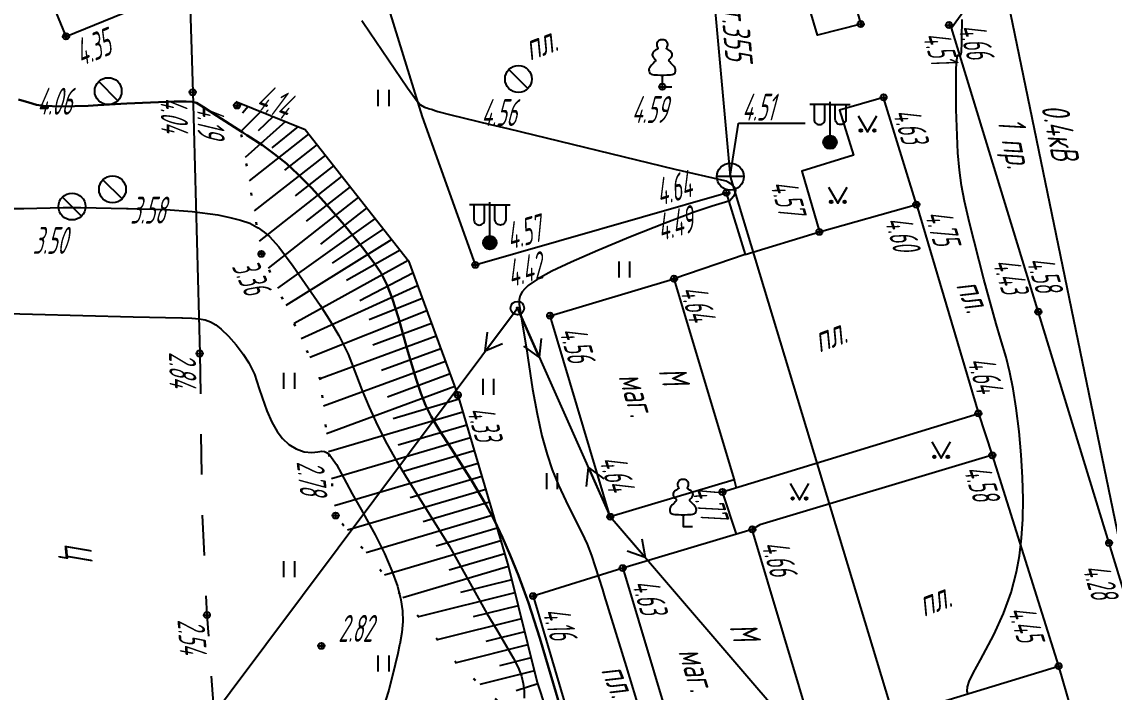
# Model space of a CAD drawing. Extents: x 1233805 to 1234355, y 654698 to 655114.
# Drawn here: x 1234013.79 to 1234054.18, y 654862.56 to 654887.47 of the extents above; entities that cross this region are included whole.
import ezdxf

# ---------------------------------------------------------------- set-up
doc = ezdxf.new("R2010")
doc.units = 0
doc.linetypes.add('ИИDash_15_15', pattern=[3, 1.5, -1.5])
doc.linetypes.add('ИИDot', pattern=[1, 0, -1])
for name, color, linetype, lineweight in [('ИИ_ВОДОПРОВОДЫ', 80, 'Continuous', 25), ('ИИ_ГОРИЗОНТАЛИ_ОСН', 32, 'Continuous', 25), ('ИИ_ГОРИЗОНТАЛИ_УТОЛЩ', 32, 'Continuous', 30), ('ИИ_ДОРОГИ_АД', 7, 'Continuous', 25), ('ИИ_ЛЭП_НН', 250, 'Continuous', 25), ('ИИ_ОГРАДЫ', 7, 'Continuous', 25), ('ИИ_ОТКОС', 7, 'Continuous', 25), ('ИИ_ОТМЕТКИ', 7, 'Continuous', 25), ('ИИ_СТРОЕНИЕ', 7, 'Continuous', 25), ('ИИ_ТРУБОПРОВОДЫ', 7, 'Continuous', 25), ('ИИ_УГОДЬЯ', 7, 'Continuous', 25)]:
    doc.layers.add(name, color=color, linetype=linetype, lineweight=lineweight)
doc.styles.add('VNIPISIMPLEXCUR', font='simplex.shx', dxfattribs={"width": 0.8, "oblique": 15})
doc.styles.add('ГОСТ 2.304 КУРСИВ', font='cs_gost2304.shx', dxfattribs={"oblique": 15})
doc.linetypes.add('ИИ054742_3', pattern='A,2,-0.5,[4,3dservice.shx,S=1,R=0,X=0,Y=0],-0.5,2', length=5)
doc.linetypes.add('ИИ251222', pattern='A,2,-2,3,-0.6,["В",VNIPISIMPLEXCUR,S=2,R=0,X=0,Y=-1],-2.8,3,-2,8,-2,8,-2,6', length=41.4)

# ---------------------------------------------------------------- blocks, each defined once
blk = doc.blocks.new('ИИ05401')
at = {"color": 0, "linetype": 'Continuous', "lineweight": 25}
for points in [[(-0.4, 1.2), (-0.4, 0)], [(0.4, 1.2), (0.4, 0)]]:
    blk.add_lwpolyline(points, dxfattribs=at)
blk = doc.blocks.new('ИИ053881')
at = {"color": 0, "linetype": 'Continuous', "lineweight": 25}
blk.add_lwpolyline([(0, 0.875), (0.129, 0.876), (0.342, 0.878), (0.479, 0.882), (0.614, 0.891), (0.726, 0.907), (0.816, 0.94), (0.906, 1), (0.956, 1.071), (0.983, 1.151), (0.991, 1.231), (0.986, 1.295), (0.963, 1.379), (0.932, 1.445), (0.884, 1.516), (0.798, 1.61), (0.719, 1.692), (0.646, 1.766), (0.575, 1.842), (0.536, 1.889), (0.511, 1.929), (0.501, 1.967), (0.504, 1.992), (0.518, 2.017), (0.545, 2.049), (0.608, 2.115), (0.679, 2.198), (0.732, 2.29), (0.745, 2.372), (0.736, 2.444), (0.709, 2.515), (0.672, 2.575), (0.633, 2.617), (0.596, 2.646), (0.548, 2.678), (0.495, 2.709), (0.408, 2.76), (0.363, 2.789), (0.336, 2.812), (0.324, 2.831), (0.321, 2.846), (0.325, 2.865), (0.335, 2.89), (0.353, 2.928), (0.372, 2.968), (0.4, 3.034), (0.413, 3.103), (0.412, 3.19), (0.398, 3.247), (0.363, 3.319), (0.32, 3.377), (0.284, 3.414), (0.246, 3.444), (0.181, 3.476), (0.125, 3.489), (0.07, 3.496), (0, 3.5), (-0.07, 3.496), (-0.125, 3.489), (-0.181, 3.476), (-0.246, 3.444), (-0.284, 3.414), (-0.32, 3.377), (-0.363, 3.319), (-0.398, 3.247), (-0.412, 3.19), (-0.413, 3.103), (-0.4, 3.034), (-0.372, 2.968), (-0.353, 2.928), (-0.335, 2.89), (-0.325, 2.865), (-0.321, 2.846), (-0.324, 2.831), (-0.336, 2.812), (-0.363, 2.789), (-0.408, 2.76), (-0.495, 2.709), (-0.548, 2.678), (-0.596, 2.646), (-0.633, 2.617), (-0.672, 2.575), (-0.709, 2.515), (-0.736, 2.444), (-0.745, 2.372), (-0.732, 2.29), (-0.679, 2.198), (-0.608, 2.115), (-0.545, 2.049), (-0.518, 2.017), (-0.504, 1.992), (-0.501, 1.967), (-0.511, 1.929), (-0.536, 1.889), (-0.575, 1.842), (-0.646, 1.766), (-0.719, 1.692), (-0.798, 1.61), (-0.884, 1.516), (-0.932, 1.445), (-0.963, 1.379), (-0.986, 1.295), (-0.991, 1.231), (-0.983, 1.151), (-0.956, 1.071), (-0.906, 1), (-0.816, 0.94), (-0.726, 0.907), (-0.614, 0.891), (-0.479, 0.882), (-0.342, 0.878), (-0.129, 0.876)], close=True, dxfattribs=at)
blk.add_lwpolyline([(0, 0.875), (0, 0), (0.7, 0)], dxfattribs=at)
blk = doc.blocks.new('ИИ05416')
at = {"linetype": 'Continuous', "lineweight": 25}
h = blk.add_hatch(color=0, dxfattribs=at)
edge = h.paths.add_edge_path()
edge.add_arc((-0.5, 0.1), 0.1, 0, 360)
h = blk.add_hatch(color=0, dxfattribs=at)
edge = h.paths.add_edge_path()
edge.add_arc((0.5, 0.1), 0.1, 0, 360)
at = {"color": 0, "linetype": 'Continuous', "lineweight": 25}
blk.add_lwpolyline([(-0.693, 1.2), (0, 0), (0.693, 1.2)], dxfattribs=at)
for centre in [(-0.5, 0.1), (0.5, 0.1)]:
    blk.add_circle(centre, 0.1, dxfattribs=at)
blk = doc.blocks.new('ИИ051171')
at = {"color": 0, "linetype": 'Continuous', "lineweight": 25, "flags": 128}
blk.add_lwpolyline([(0.707, -0.707), (-0.707, 0.707)], dxfattribs=at)
at = {"color": 0, "linetype": 'Continuous', "lineweight": 25}
blk.add_circle((0, 0), 1, dxfattribs=at)
at = {"color": 0, "linetype": 'Continuous', "style": 'VNIPISIMPLEXCUR', "oblique": 15, "width": 0.8}
for tag, p in [('NUMBER', (1.7, -1)), ('HATCH', (1.7, -4.4)), ('HEIGHT', (1.7, -7.8)), ('TOP1', (1.7, -11.2)), ('TOP2', (1.7, -14.6)), ('TOP3', (1.7, -18)), ('TOP4', (1.7, -21.4)), ('TOP5', (1.7, -24.8)), ('BOTTOM', (1.7, -28.2))]:
    blk.add_attdef(tag, p, '', height=2, dxfattribs=at)
blk = doc.blocks.new('ИИ051144')
at = {"color": 0, "linetype": 'Continuous', "lineweight": 25, "flags": 128}
for points in [[(4, 0), (0, 0)], [(2.775, 0.707), (4, 0), (2.775, -0.707)]]:
    blk.add_lwpolyline(points, dxfattribs=at)
blk = doc.blocks.new('ИИ051081')
at = {"linetype": 'Continuous', "lineweight": 25}
blk.add_hatch(color=0, dxfattribs=at).paths.add_polyline_path([(-0.05, 0, 1), (0.05, 0, 1)])
at = {"color": 0, "linetype": 'Continuous', "lineweight": 25}
for radius in [0.5, 0.05]:
    blk.add_circle((0, 0), radius, dxfattribs=at)
blk = doc.blocks.new('ИИ0511014')
at = {"linetype": 'Continuous'}
h = blk.add_hatch(color=0, dxfattribs=at)
edge = h.paths.add_edge_path()
edge.add_arc((0, 0), 0.5, 0, 360)
at = {"color": 0, "linetype": 'Continuous', "flags": 128}
for points in [[(0, 2.806), (-1.5, 2.806)], [(-1.184, 2.806), (-1.184, 1.706), (-1.174, 1.617), (-1.144, 1.532), (-1.096, 1.456), (-1.033, 1.393), (-0.957, 1.345), (-0.873, 1.316), (-0.784, 1.306), (-0.695, 1.316), (-0.61, 1.345), (-0.534, 1.393), (-0.471, 1.456), (-0.423, 1.532), (-0.394, 1.617), (-0.384, 1.706), (-0.384, 2.806)], [(0, 0.5), (0, 3)], [(0, 2.806), (1.5, 2.806)], [(1.184, 2.806), (1.184, 1.706), (1.174, 1.617), (1.144, 1.532), (1.096, 1.456), (1.033, 1.393), (0.957, 1.345), (0.873, 1.316), (0.784, 1.306), (0.695, 1.316), (0.61, 1.345), (0.534, 1.393), (0.471, 1.456), (0.423, 1.532), (0.394, 1.617), (0.384, 1.706), (0.384, 2.806)]]:
    blk.add_lwpolyline(points, dxfattribs=at)
at = {"color": 0, "linetype": 'Continuous'}
blk.add_circle((0, 0), 0.5, dxfattribs=at)
blk = doc.blocks.new('ИИ051172')
at = {"color": 0, "linetype": 'Continuous', "lineweight": 25, "flags": 128}
blk.add_lwpolyline([(1, 0), (-1, 0)], dxfattribs=at)
at = {"color": 0, "linetype": 'Continuous', "lineweight": 25}
blk.add_circle((0, 0), 1, dxfattribs=at)
at = {"color": 0, "linetype": 'Continuous', "style": 'VNIPISIMPLEXCUR', "oblique": 15, "width": 0.8}
for tag, p in [('NUMBER', (1.7, -1)), ('HATCH', (1.7, -4.4)), ('HEIGHT', (1.7, -7.8)), ('TOP1', (1.7, -11.2)), ('TOP2', (1.7, -14.6)), ('TOP3', (1.7, -18)), ('TOP4', (1.7, -21.4)), ('TOP5', (1.7, -24.8)), ('BOTTOM', (1.7, -28.2))]:
    blk.add_attdef(tag, p, '', height=2, dxfattribs=at)
blk = doc.blocks.new('PICKET')
at = {"color": 0, "linetype": 'Continuous', "lineweight": 25}
for p, q in [((-0.23, 0), (0.23, 0)), ((0, 0.23), (0, -0.23))]:
    blk.add_line(p, q, dxfattribs=at)
blk.add_circle((0, 0), 0.23, dxfattribs=at)
at = {"color": 0, "linetype": 'Continuous', "style": 'VNIPISIMPLEXCUR', "oblique": 15, "width": 0.8}
blk.add_attdef('OTMETKA', (1.25, 0.3), '', height=2, dxfattribs=at)
at = {"color": 8, "linetype": 'Continuous', "style": 'VNIPISIMPLEXCUR', "oblique": 15, "width": 0.8, "flags": 1}
blk.add_attdef('NOMER', (1.25, -2.7), '', height=2, dxfattribs=at)
blk = doc.blocks.new('*U165')
at = {"color": 0, "linetype": 'ByBlock', "lineweight": -2}
for points in [[(0, 0), (0.614, 3.941)], [(0.614, 3.941), (5.558, 3.941)]]:
    blk.add_lwpolyline(points, dxfattribs=at)

msp = doc.modelspace()

# ---------------------------------------------------------------- linework, layer by layer
at = {"layer": 'ИИ_ВОДОПРОВОДЫ', "linetype": 'ИИ251222', "flags": 128}
msp.add_lwpolyline([(1234081.644, 654705.568), (1234070.764, 654790.266), (1234046.966, 654859.039), (1234040.104, 654881.715), (1234023.378, 655065.709), (1234024.557, 655086.806)], dxfattribs=at)
at = {"layer": 'ИИ_ГОРИЗОНТАЛИ_ОСН', "flags": 128}
for points, elevation in [([(1234026.412, 654887.509), (1234026.463, 654887.433), (1234028.116, 654885.016), (1234028.468, 654884.522), (1234028.596, 654884.381), (1234028.739, 654884.297), (1234028.868, 654884.255), (1234028.885, 654884.25), (1234029.036, 654884.206), (1234029.125, 654884.172), (1234029.131, 654884.169), (1234029.237, 654884.132), (1234029.729, 654884.011), (1234031.19, 654883.656), (1234031.834, 654883.499), (1234038.038, 654881.997), (1234039.89, 654881.576), (1234039.946, 654881.563), (1234040.036, 654881.508), (1234040.05, 654881.494), (1234040.104, 654881.454), (1234040.164, 654881.412), (1234040.266, 654881.306), (1234040.292, 654881.182), (1234040.269, 654881.086), (1234040.219, 654880.979), (1234040.152, 654880.884), (1234040.081, 654880.819), (1234039.927, 654880.766), (1234039.428, 654880.623), (1234038.758, 654880.392), (1234037.687, 654879.988), (1234036.399, 654879.476), (1234035.18, 654878.971), (1234034.195, 654878.541), (1234033.47, 654878.197), (1234032.943, 654877.909), (1234032.59, 654877.665), (1234032.468, 654877.553), (1234032.375, 654877.44), (1234032.295, 654877.294), (1234032.257, 654877.145), (1234032.258, 654876.981), (1234032.298, 654876.742), (1234032.3, 654876.731), (1234032.558, 654875.152), (1234032.583, 654874.979), (1234032.76, 654873.821), (1234032.926, 654872.905), (1234033.105, 654872.093), (1234033.298, 654871.391), (1234033.49, 654870.829), (1234033.72, 654870.255), (1234033.99, 654869.668), (1234034.352, 654868.948), (1234034.591, 654868.478), (1234034.784, 654868.059), (1234034.947, 654867.644), (1234035.35, 654866.381), (1234035.42, 654866.151), (1234036.23, 654863.516), (1234036.77, 654861.762)], 4.5), ([(1234048.931, 654862.473), (1234048.902, 654862.603), (1234048.917, 654862.765), (1234048.976, 654862.96), (1234049.117, 654863.266), (1234049.392, 654863.77), (1234049.889, 654864.697), (1234050.249, 654865.485), (1234050.532, 654866.265), (1234050.736, 654867.036), (1234050.842, 654867.632), (1234050.918, 654868.283), (1234050.963, 654868.986), (1234050.976, 654869.739), (1234050.959, 654870.542), (1234050.91, 654871.383), (1234050.83, 654872.251), (1234050.722, 654873.12), (1234050.61, 654873.828), (1234050.486, 654874.443), (1234050.345, 654875.003), (1234050.136, 654875.705), (1234049.971, 654876.249), (1234049.514, 654877.908), (1234048.986, 654879.997), (1234048.8, 654880.799), (1234048.687, 654881.386), (1234048.61, 654881.954), (1234048.557, 654882.602), (1234048.497, 654884.205), (1234048.496, 654885.746), (1234048.531, 654886.155), (1234048.559, 654886.22), (1234048.601, 654886.21), (1234048.628, 654886.196), (1234048.661, 654886.232), (1234048.685, 654886.337), (1234048.703, 654886.71), (1234048.7, 654886.857), (1234048.711, 654887.547)], 4.5), ([(1234013.389, 654880.526), (1234013.836, 654880.534), (1234013.868, 654880.535), (1234015.322, 654880.572), (1234015.878, 654880.57), (1234015.98, 654880.567), (1234017.68, 654880.529), (1234017.745, 654880.528), (1234019.137, 654880.488), (1234020.119, 654880.421), (1234021.067, 654880.29), (1234021.514, 654880.2), (1234021.908, 654880.101), (1234022.258, 654879.981), (1234022.521, 654879.84), (1234022.537, 654879.829), (1234022.57, 654879.809), (1234022.796, 654879.657), (1234022.986, 654879.494), (1234023.329, 654879.106), (1234023.866, 654878.385), (1234024.865, 654876.939), (1234025.256, 654876.328), (1234025.559, 654875.814), (1234025.904, 654875.126), (1234026.223, 654874.313), (1234026.416, 654873.8), (1234026.688, 654873.146), (1234027.002, 654872.47), (1234027.35, 654871.789), (1234027.726, 654871.113), (1234028.17, 654870.375), (1234028.817, 654869.348), (1234029.659, 654868), (1234030.44, 654866.604), (1234031.064, 654865.482), (1234031.432, 654864.878), (1234032.04, 654863.845), (1234032.221, 654863.478), (1234032.342, 654863.163), (1234032.41, 654862.894), (1234032.445, 654862.621), (1234032.447, 654862.339)], 3.5), ([(1234012.303, 654876.657), (1234017.929, 654876.51), (1234019.73, 654876.469), (1234019.76, 654876.469), (1234020.104, 654876.461), (1234020.373, 654876.437), (1234020.595, 654876.393), (1234020.791, 654876.319), (1234020.989, 654876.205), (1234021.194, 654876.048), (1234021.465, 654875.787), (1234021.75, 654875.465), (1234022.013, 654875.121), (1234022.224, 654874.794), (1234022.426, 654874.38), (1234022.609, 654873.834), (1234022.71, 654873.509), (1234022.886, 654873.019), (1234023.073, 654872.599), (1234023.268, 654872.253), (1234023.472, 654871.983), (1234023.709, 654871.763), (1234023.981, 654871.598), (1234024.274, 654871.493), (1234024.559, 654871.462), (1234024.786, 654871.493), (1234024.932, 654871.516), (1234025.036, 654871.505), (1234025.134, 654871.458), (1234025.232, 654871.37), (1234025.477, 654871.017), (1234025.852, 654870.326), (1234026.059, 654869.934), (1234026.393, 654869.349), (1234026.916, 654868.411), (1234027.256, 654867.718), (1234027.534, 654867.073), (1234027.74, 654866.498), (1234027.871, 654866), (1234027.93, 654865.593), (1234027.942, 654865.188), (1234027.908, 654864.787), (1234027.824, 654864.35), (1234027.82, 654864.33), (1234027.75, 654864.008), (1234027.659, 654863.589), (1234027.42, 654862.641), (1234027.172, 654861.878)], 3)]:
    msp.add_lwpolyline(points, dxfattribs=dict(at, elevation=elevation))
at = {"layer": 'ИИ_ГОРИЗОНТАЛИ_УТОЛЩ', "elevation": 4, "flags": 128}
msp.add_lwpolyline([(1234013.66, 654884.578), (1234014.053, 654884.463), (1234014.339, 654884.381), (1234014.589, 654884.341), (1234015.246, 654884.318), (1234016.25, 654884.349), (1234016.795, 654884.382), (1234016.83, 654884.385), (1234017.04, 654884.395), (1234017.465, 654884.415), (1234017.692, 654884.425), (1234019.443, 654884.5), (1234019.887, 654884.509), (1234020.12, 654884.497), (1234020.125, 654884.497), (1234020.127, 654884.497), (1234020.273, 654884.452), (1234020.543, 654884.294), (1234021.026, 654883.978), (1234021.993, 654883.348), (1234022.145, 654883.251), (1234022.724, 654882.877), (1234023.177, 654882.553), (1234023.614, 654882.199), (1234024.043, 654881.808), (1234024.546, 654881.296), (1234025.12, 654880.664), (1234025.759, 654879.918), (1234026.437, 654879.086), (1234026.865, 654878.531), (1234027.132, 654878.126), (1234027.343, 654877.712), (1234027.541, 654877.198), (1234027.774, 654876.466), (1234028.107, 654875.311), (1234028.418, 654874.235), (1234028.604, 654873.666), (1234028.782, 654873.225), (1234028.994, 654872.806), (1234029.293, 654872.306), (1234029.75, 654871.598), (1234030.505, 654870.419), (1234031.027, 654869.535), (1234031.34, 654868.944), (1234031.641, 654868.317), (1234031.932, 654867.654), (1234032.237, 654866.897), (1234032.612, 654865.878), (1234033.031, 654864.569), (1234034.28, 654860.351)], dxfattribs=at)
at = {"layer": 'ИИ_ДОРОГИ_АД', "flags": 128}
for points in [[(1234056.488, 654860.541), (1234050.396, 654880.437), (1234048.32, 654887.238), (1234051.273, 654891.345), (1234049.407, 654897.206), (1234042.291, 654895.997), (1234035.397, 654897.553), (1234030.472, 654909.845), (1234026.189, 654920.602), (1234019.717, 654937.01), (1234016.752, 654944.5), (1234013.076, 654940.17), (1234016.298, 654931.608), (1234006.837, 654927.979), (1233994.671, 654923.425), (1233993.378, 654921.975), (1233993.984, 654920.459)], [(1234016.153, 654888.971), (1234014.824, 654888.376), (1234015.43, 654886.922), (1234020.021, 654888.795), (1234031.249, 654893.3), (1234030.531, 654891.154), (1234026.881, 654889.707), (1234028.652, 654883.936), (1234030.631, 654878.437), (1234039.953, 654881.114), (1234040.66, 654878.816), (1234038.011, 654877.924)], [(1234020.021, 654888.795), (1234020.136, 654884.846), (1234020.397, 654875.145)], [(1234047.013, 654880.676), (1234045.794, 654884.659), (1234044.153, 654884.178), (1234044.681, 654882.514), (1234042.757, 654881.921), (1234043.413, 654879.663), (1234047.013, 654880.676)], [(1234047.013, 654880.676), (1234049.315, 654872.922)], [(1234040.66, 654878.816), (1234043.413, 654879.663)], [(1234049.831, 654871.365), (1234041.198, 654868.777), (1234040.917, 654868.612)], [(1234049.831, 654871.365), (1234052.293, 654863.533)], [(1234040.244, 654870.458), (1234040.315, 654870.156)], [(1234036.107, 654867.173), (1234032.779, 654866.134), (1234035.098, 654858.294), (1234035.509, 654856.761), (1234036.8, 654857.153), (1234043.218, 654859.117)], [(1234043.244, 654860.833), (1234043.728, 654860.918), (1234052.293, 654863.533)]]:
    msp.add_lwpolyline(points, dxfattribs=at)
msp.add_lwpolyline([(1234041.082, 654890.975), (1234044.114, 654890.268), (1234044.946, 654887.381), (1234043.344, 654886.966), (1234042.791, 654888.812), (1234040.651, 654889.3)], close=True, dxfattribs=at)
at = {"layer": 'ИИ_ДОРОГИ_АД', "linetype": 'ИИDash_15_15', "flags": 128}
msp.add_lwpolyline([(1234020.397, 654875.145), (1234020.487, 654869.251), (1234020.662, 654865.428), (1234021.229, 654857.617), (1234022.401, 654848.418), (1234034.442, 654851.907), (1234036.402, 654845.736)], dxfattribs=at)
at = {"layer": 'ИИ_ЛЭП_НН', "elevation": -11.67, "flags": 128}
msp.add_lwpolyline([(1234061.37, 654972.781), (1234030.227, 654976.243), (1234018.559, 654935.947), (1234028.293, 654912.019), (1234049.686, 654891.724), (1234060.293, 654840.339)], dxfattribs=at)
at = {"layer": 'ИИ_ЛЭП_НН', "flags": 128}
for points in [[(1234009.513, 654846.532), (1234032.195, 654876.832), (1234035.643, 654869.081)], [(1234060.293, 654840.339), (1234035.643, 654869.081)]]:
    msp.add_lwpolyline(points, dxfattribs=at)
at = {"layer": 'ИИ_ОГРАДЫ', "linetype": 'ИИ054742_3', "flags": 128}
for points in [[(1234040.333, 654868.437), (1234039.813, 654870.001), (1234049.315, 654872.922), (1234049.831, 654871.365)], [(1234052.293, 654863.533), (1234052.745, 654861.952), (1234044.702, 654859.559), (1234043.218, 654859.117), (1234042.662, 654860.659)]]:
    msp.add_lwpolyline(points, dxfattribs=at)
at = {"layer": 'ИИ_ОТКОС'}
for p, q in [((1234022.662, 654884.13, 4.12), (1234021.923, 654883.39, 4.12)), ((1234022.199, 654884.315, 4.12), (1234021.987, 654884.075, 4.12)), ((1234023.588, 654883.76, 4.12), (1234022.085, 654882.429, 4.12)), ((1234023.125, 654883.945, 4.12), (1234022.572, 654883.413, 4.12)), ((1234024.051, 654883.575, 4.12), (1234023.08, 654882.783, 4.12)), ((1234024.448, 654883.301, 4.12), (1234022.231, 654881.56, 4.12)), ((1234024.756, 654882.909, 4.12), (1234023.541, 654881.955, 4.12)), ((1234025.064, 654882.517, 4.12), (1234022.42, 654880.44, 4.12)), ((1234025.372, 654882.125, 4.12), (1234023.943, 654881.003, 4.12)), ((1234025.68, 654881.733, 4.12), (1234022.609, 654879.32, 4.12)), ((1234025.988, 654881.341, 4.12), (1234024.355, 654880.058, 4.12)), ((1234026.296, 654880.948, 4.12), (1234022.939, 654878.312, 4.12)), ((1234026.604, 654880.556, 4.12), (1234024.88, 654879.202, 4.12)), ((1234026.912, 654880.164, 4.12), (1234023.288, 654877.568, 4.12)), ((1234027.22, 654879.772, 4.12), (1234025.313, 654878.498, 4.12)), ((1234027.528, 654879.38, 4.12), (1234023.591, 654876.922, 4.12)), ((1234027.836, 654878.988, 4.12), (1234025.85, 654877.852, 4.12)), ((1234028.144, 654878.596, 4.12), (1234023.901, 654876.261, 4.12)), ((1234028.317, 654878.128, 4.12), (1234026.342, 654877.106, 4.12)), ((1234028.49, 654877.66, 4.12), (1234024.168, 654875.691, 4.12)), ((1234028.662, 654877.192, 4.12), (1234026.692, 654876.391, 4.12)), ((1234028.834, 654876.725, 4.12), (1234024.491, 654875.001, 4.12)), ((1234029.006, 654876.257, 4.12), (1234026.83, 654875.456, 4.12)), ((1234029.179, 654875.789, 4.12), (1234024.866, 654874.202, 4.12)), ((1234029.351, 654875.321, 4.12), (1234027.142, 654874.508, 4.12)), ((1234029.523, 654874.853, 4.12), (1234024.99, 654873.185, 4.12)), ((1234029.695, 654874.385, 4.12), (1234027.371, 654873.529, 4.12)), ((1234029.867, 654873.917, 4.12), (1234025.104, 654872.164, 4.12)), ((1234030.029, 654873.445, 4.12), (1234027.576, 654872.722, 4.12)), ((1234030.171, 654872.967, 4.12), (1234025.179, 654871.494, 4.12)), ((1234030.312, 654872.489, 4.12), (1234027.773, 654871.74, 4.12)), ((1234030.453, 654872.011, 4.12), (1234025.291, 654870.488, 4.12)), ((1234030.594, 654871.532, 4.12), (1234027.971, 654870.758, 4.12)), ((1234030.735, 654871.054, 4.12), (1234025.403, 654869.481, 4.12)), ((1234030.876, 654870.576, 4.12), (1234028.21, 654869.789, 4.12)), ((1234031.017, 654870.098, 4.12), (1234025.888, 654868.584, 4.12)), ((1234031.158, 654869.619, 4.12), (1234028.694, 654868.892, 4.12)), ((1234031.299, 654869.141, 4.12), (1234026.574, 654867.747, 4.12)), ((1234031.44, 654868.663, 4.12), (1234029.179, 654867.995, 4.12)), ((1234031.582, 654868.185, 4.12), (1234027.26, 654866.909, 4.12)), ((1234031.723, 654867.706, 4.12), (1234029.663, 654867.099, 4.12)), ((1234031.864, 654867.228, 4.12), (1234027.946, 654866.072, 4.12)), ((1234031.985, 654866.744, 4.12), (1234030.078, 654866.27, 4.12)), ((1234032.105, 654866.26, 4.12), (1234028.522, 654865.369, 4.12)), ((1234032.225, 654865.776, 4.12), (1234030.548, 654865.359, 4.12)), ((1234032.346, 654865.293, 4.12), (1234029.221, 654864.515, 4.12)), ((1234032.466, 654864.809, 4.12), (1234031.019, 654864.449, 4.12)), ((1234032.587, 654864.325, 4.12), (1234029.921, 654863.661, 4.12)), ((1234032.707, 654863.841, 4.12), (1234031.533, 654863.549, 4.12)), ((1234032.827, 654863.357, 4.12), (1234030.8, 654862.853, 4.12)), ((1234032.951, 654862.874, 4.12), (1234032.15, 654862.612, 4.12))]:
    msp.add_line(p, q, dxfattribs=at)
at = {"layer": 'ИИ_ОТКОС', "color": 33, "linetype": 'ИИDot', "lineweight": 30, "elevation": 3.76}
msp.add_lwpolyline([(1234033.883, 654860.031), (1234029.935, 654863.644), (1234025.443, 654869.127), (1234024.88, 654874.172), (1234022.689, 654878.845), (1234021.736, 654884.5)], dxfattribs=at)
at = {"layer": 'ИИ_ОТКОС', "elevation": 4.12}
msp.add_lwpolyline([(1234021.736, 654884.5), (1234024.315, 654883.47), (1234028.147, 654878.592), (1234029.983, 654873.603), (1234031.866, 654867.22), (1234032.935, 654862.924), (1234033.883, 654860.031)], dxfattribs=at)
at = {"layer": 'ИИ_СТРОЕНИЕ'}
for points in [[(1234038.011, 654877.924), (1234040.244, 654870.458), (1234035.643, 654869.081), (1234033.41, 654876.548)], [(1234036.107, 654867.173), (1234038.433, 654859.394), (1234043.244, 654860.833), (1234040.917, 654868.612)]]:
    msp.add_lwpolyline(points, close=True, dxfattribs=at)

# ---------------------------------------------------------------- block references
at = {"layer": 'ИИ_ВОДОПРОВОДЫ', "color": 7}
ref = msp.add_blockref('ИИ051172', (1234040.104, 654881.715, 4.51), dxfattribs=dict(at, xscale=0.5, yscale=0.5, zscale=0.5))
ref.add_attrib('HATCH', '4.51', (1234040.53, 654883.797, 16.18), dxfattribs={"layer": '0', "color": 0, "linetype": 'Continuous', "height": 1, "rotation": 360, "style": 'ГОСТ 2.304 КУРСИВ', "oblique": 15, "width": 0.65})
at = {"layer": 'ИИ_ВОДОПРОВОДЫ', "color": 7, "xscale": 0.5, "yscale": 0.5, "zscale": 0.5}
msp.add_blockref('*U165', (1234040.099, 654881.73, 25.52), dxfattribs=at)
at = {"layer": 'ИИ_ЛЭП_НН', "xscale": 0.5, "yscale": 0.5, "zscale": 0.5}
for name, p in [('ИИ0511014', (1234043.807, 654882.992, -11.67)), ('ИИ0511014', (1234031.171, 654879.26, -11.67)), ('ИИ051081', (1234032.195, 654876.832))]:
    msp.add_blockref(name, p, dxfattribs=at)
at = {"layer": 'ИИ_ЛЭП_НН'}
for p, xscale, yscale, zscale, rotation in [((1234032.195, 654876.832), 0.4999999999999996, 0.4999999999999996, 0.4999999999999996, 233.1815925785427), ((1234032.195, 654876.832), 0.4999999999999997, 0.4999999999999997, 0.4999999999999997, 293.9800521015455), ((1234035.643, 654869.081), 0.4999999999999997, 0.4999999999999997, 0.4999999999999997, 113.9800521050586), ((1234035.643, 654869.081), 0.4999999999999997, 0.4999999999999997, 0.4999999999999997, 310.6167096254225)]:
    msp.add_blockref('ИИ051144', p, dxfattribs=dict(at, xscale=xscale, yscale=yscale, zscale=zscale, rotation=rotation))
at = {"layer": 'ИИ_ОТМЕТКИ'}
ref = msp.add_blockref('PICKET', (1234044.946, 654887.381, 4.696), dxfattribs=dict(at, xscale=0.5, yscale=0.5, zscale=0.5))
ref.add_attrib('OTMETKA', '4.70', (1234044.548, 654889.387, 4.696), dxfattribs={"layer": '0', "color": 0, "linetype": 'Continuous', "height": 1, "rotation": 286.0841, "style": 'ГОСТ 2.304 КУРСИВ', "oblique": 15, "width": 0.65})
ref = msp.add_blockref('PICKET', (1234015.43, 654886.922, 4.346), dxfattribs=dict(at, xscale=0.5, yscale=0.5, zscale=0.5))
ref.add_attrib('OTMETKA', '4.35', (1234015.993, 654885.798, 4.346), dxfattribs={"layer": '0', "color": 0, "linetype": 'Continuous', "height": 1, "rotation": 22.1961, "style": 'ГОСТ 2.304 КУРСИВ', "oblique": 15, "width": 0.65})
ref = msp.add_blockref('PICKET', (1234048.226, 654887.344, 4.51), dxfattribs=dict(at, xscale=0.5, yscale=0.5, zscale=0.5))
ref.add_attrib('OTMETKA', '4.51', (1234047.232, 654886.961, 4.51), dxfattribs={"layer": '0', "color": 0, "linetype": 'Continuous', "height": 1, "rotation": 286.9749, "style": 'ГОСТ 2.304 КУРСИВ', "oblique": 15, "width": 0.65})
ref = msp.add_blockref('PICKET', (1234020.136, 654884.846, 4.038), dxfattribs=dict(at, xscale=0.5, yscale=0.5, zscale=0.5))
ref.add_attrib('OTMETKA', '4.04', (1234018.933, 654884.662, 4.038), dxfattribs={"layer": '0', "color": 0, "linetype": 'Continuous', "height": 1, "rotation": 271.5427, "style": 'ГОСТ 2.304 КУРСИВ', "oblique": 15, "width": 0.65})
ref = msp.add_blockref('PICKET', (1234021.783, 654884.354, 4.139), dxfattribs=dict(at, xscale=0.5, yscale=0.5, zscale=0.5))
ref.add_attrib('OTMETKA', '4.14', (1234022.419, 654884.261, 4.139), dxfattribs={"layer": '0', "color": 0, "linetype": 'Continuous', "height": 1, "rotation": 338.2299, "style": 'ГОСТ 2.304 КУРСИВ', "oblique": 15, "width": 0.65})
ref = msp.add_blockref('PICKET', (1234037.575, 654885.051, 4.591), dxfattribs=dict(at, xscale=0.5, yscale=0.5, zscale=0.5))
ref.add_attrib('OTMETKA', '4.59', (1234036.431, 654883.708, 4.591), dxfattribs={"layer": '0', "color": 0, "linetype": 'Continuous', "height": 1, "style": 'ГОСТ 2.304 КУРСИВ', "oblique": 15, "width": 0.65})
ref = msp.add_blockref('PICKET', (1234045.794, 654884.659, 4.628), dxfattribs=dict(at, xscale=0.5, yscale=0.5, zscale=0.5))
ref.add_attrib('OTMETKA', '4.63', (1234046.12, 654884.105, 4.628), dxfattribs={"layer": '0', "color": 0, "linetype": 'Continuous', "height": 1, "rotation": 287.0163, "style": 'ГОСТ 2.304 КУРСИВ', "oblique": 15, "width": 0.65})
ref = msp.add_blockref('PICKET', (1234039.953, 654881.114, 4.488), dxfattribs=dict(at, xscale=0.5, yscale=0.5, zscale=0.5))
ref.add_attrib('OTMETKA', '4.49', (1234037.518, 654879.306, 4.488), dxfattribs={"layer": '0', "color": 0, "linetype": 'Continuous', "height": 1, "rotation": 16.0238, "style": 'ГОСТ 2.304 КУРСИВ', "oblique": 15, "width": 0.65})
ref = msp.add_blockref('PICKET', (1234043.413, 654879.663, 4.572), dxfattribs=dict(at, xscale=0.5, yscale=0.5, zscale=0.5))
ref.add_attrib('OTMETKA', '4.57', (1234041.568, 654881.448, 4.572), dxfattribs={"layer": '0', "color": 0, "linetype": 'Continuous', "height": 1, "rotation": 286.2144, "style": 'ГОСТ 2.304 КУРСИВ', "oblique": 15, "width": 0.65})
ref = msp.add_blockref('PICKET', (1234047.013, 654880.676, 4.604), dxfattribs=dict(at, xscale=0.5, yscale=0.5, zscale=0.5))
ref.add_attrib('OTMETKA', '4.60', (1234045.819, 654880.102, 4.604), dxfattribs={"layer": '0', "color": 0, "linetype": 'Continuous', "height": 1, "rotation": 286.5401, "style": 'ГОСТ 2.304 КУРСИВ', "oblique": 15, "width": 0.65})
ref = msp.add_blockref('PICKET', (1234022.689, 654878.845, 3.364), dxfattribs=dict(at, xscale=0.5, yscale=0.5, zscale=0.5))
ref.add_attrib('OTMETKA', '3.36', (1234021.571, 654878.375, 3.364), dxfattribs={"layer": '0', "color": 0, "linetype": 'Continuous', "height": 1, "rotation": 295.1191, "style": 'ГОСТ 2.304 КУРСИВ', "oblique": 15, "width": 0.65})
ref = msp.add_blockref('PICKET', (1234030.631, 654878.437, 4.421), dxfattribs=dict(at, xscale=0.5, yscale=0.5, zscale=0.5))
ref.add_attrib('OTMETKA', '4.42', (1234031.952, 654877.596, 4.421), dxfattribs={"layer": '0', "color": 0, "linetype": 'Continuous', "height": 1, "rotation": 16.0238, "style": 'ГОСТ 2.304 КУРСИВ', "oblique": 15, "width": 0.65})
ref = msp.add_blockref('PICKET', (1234051.541, 654876.697, 4.428), dxfattribs=dict(at, xscale=0.5, yscale=0.5, zscale=0.5))
ref.add_attrib('OTMETKA', '4.43', (1234049.828, 654878.54, 4.428), dxfattribs={"layer": '0', "color": 0, "linetype": 'Continuous', "height": 1, "rotation": 287.023, "style": 'ГОСТ 2.304 КУРСИВ', "oblique": 15, "width": 0.65})
ref = msp.add_blockref('PICKET', (1234038.011, 654877.924, 4.64), dxfattribs=dict(at, xscale=0.5, yscale=0.5, zscale=0.5))
ref.add_attrib('OTMETKA', '4.64', (1234038.213, 654877.527, 4.64), dxfattribs={"layer": '0', "color": 0, "linetype": 'Continuous', "height": 1, "rotation": 286.6522, "style": 'ГОСТ 2.304 КУРСИВ', "oblique": 15, "width": 0.65})
ref = msp.add_blockref('PICKET', (1234033.41, 654876.548, 4.564), dxfattribs=dict(at, xscale=0.5, yscale=0.5, zscale=0.5))
ref.add_attrib('OTMETKA', '4.56', (1234033.733, 654875.992, 4.564), dxfattribs={"layer": '0', "color": 0, "linetype": 'Continuous', "height": 1, "rotation": 286.6522, "style": 'ГОСТ 2.304 КУРСИВ', "oblique": 15, "width": 0.65})
ref = msp.add_blockref('PICKET', (1234020.397, 654875.145, 2.841), dxfattribs=dict(at, xscale=0.5, yscale=0.5, zscale=0.5))
ref.add_attrib('OTMETKA', '2.84', (1234019.255, 654875.202, 2.841), dxfattribs={"layer": '0', "color": 0, "linetype": 'Continuous', "height": 1, "rotation": 270.866, "style": 'ГОСТ 2.304 КУРСИВ', "oblique": 15, "width": 0.65})
ref = msp.add_blockref('PICKET', (1234049.315, 654872.922, 4.642), dxfattribs=dict(at, xscale=0.5, yscale=0.5, zscale=0.5))
ref.add_attrib('OTMETKA', '4.64', (1234048.893, 654874.883, 4.642), dxfattribs={"layer": '0', "color": 0, "linetype": 'Continuous', "height": 1, "rotation": 286.5401, "style": 'ГОСТ 2.304 КУРСИВ', "oblique": 15, "width": 0.65})
ref = msp.add_blockref('PICKET', (1234029.983, 654873.603, 4.325), dxfattribs=dict(at, xscale=0.5, yscale=0.5, zscale=0.5))
ref.add_attrib('OTMETKA', '4.33', (1234030.304, 654873.046, 4.325), dxfattribs={"layer": '0', "color": 0, "linetype": 'Continuous', "height": 1, "rotation": 286.438, "style": 'ГОСТ 2.304 КУРСИВ', "oblique": 15, "width": 0.65})
ref = msp.add_blockref('PICKET', (1234049.831, 654871.365, 4.578), dxfattribs=dict(at, xscale=0.5, yscale=0.5, zscale=0.5))
ref.add_attrib('OTMETKA', '4.58', (1234048.749, 654870.847, 4.578), dxfattribs={"layer": '0', "color": 0, "linetype": 'Continuous', "height": 1, "rotation": 287.4507, "style": 'ГОСТ 2.304 КУРСИВ', "oblique": 15, "width": 0.65})
ref = msp.add_blockref('PICKET', (1234025.443, 654869.127, 2.782), dxfattribs=dict(at, xscale=0.5, yscale=0.5, zscale=0.5))
ref.add_attrib('OTMETKA', '2.78', (1234023.993, 654871.125, 2.782), dxfattribs={"layer": '0', "color": 0, "linetype": 'Continuous', "height": 1, "rotation": 276.3674, "style": 'ГОСТ 2.304 КУРСИВ', "oblique": 15, "width": 0.65})
ref = msp.add_blockref('PICKET', (1234035.643, 654869.081, 4.64), dxfattribs=dict(at, xscale=0.5, yscale=0.5, zscale=0.5))
ref.add_attrib('OTMETKA', '4.64', (1234035.212, 654871.211, 4.64), dxfattribs={"layer": '0', "color": 0, "linetype": 'Continuous', "height": 1, "rotation": 286.6522, "style": 'ГОСТ 2.304 КУРСИВ', "oblique": 15, "width": 0.65})
ref = msp.add_blockref('PICKET', (1234039.813, 654870.001, 4.769), dxfattribs=dict(at, xscale=0.5, yscale=0.5, zscale=0.5))
ref.add_attrib('OTMETKA', '4.77', (1234038.65, 654870.089, 4.769), dxfattribs={"layer": '0', "color": 0, "linetype": 'Continuous', "height": 1, "rotation": 288.3876, "style": 'ГОСТ 2.304 КУРСИВ', "oblique": 15, "width": 0.65})
ref = msp.add_blockref('PICKET', (1234040.917, 654868.612, 4.661), dxfattribs=dict(at, xscale=0.5, yscale=0.5, zscale=0.5))
ref.add_attrib('OTMETKA', '4.66', (1234041.24, 654868.056, 4.661), dxfattribs={"layer": '0', "color": 0, "linetype": 'Continuous', "height": 1, "rotation": 286.6522, "style": 'ГОСТ 2.304 КУРСИВ', "oblique": 15, "width": 0.65})
ref = msp.add_blockref('PICKET', (1234054.171, 654868.108, 4.279), dxfattribs=dict(at, xscale=0.5, yscale=0.5, zscale=0.5))
ref.add_attrib('OTMETKA', '4.28', (1234053.166, 654867.183, 4.279), dxfattribs={"layer": '0', "color": 0, "linetype": 'Continuous', "height": 1, "rotation": 287.023, "style": 'ГОСТ 2.304 КУРСИВ', "oblique": 15, "width": 0.65})
ref = msp.add_blockref('PICKET', (1234036.107, 654867.173, 4.63), dxfattribs=dict(at, xscale=0.5, yscale=0.5, zscale=0.5))
ref.add_attrib('OTMETKA', '4.63', (1234036.43, 654866.617, 4.63), dxfattribs={"layer": '0', "color": 0, "linetype": 'Continuous', "height": 1, "rotation": 286.6522, "style": 'ГОСТ 2.304 КУРСИВ', "oblique": 15, "width": 0.65})
ref = msp.add_blockref('PICKET', (1234032.779, 654866.134, 4.156), dxfattribs=dict(at, xscale=0.5, yscale=0.5, zscale=0.5))
ref.add_attrib('OTMETKA', '4.16', (1234033.1, 654865.577, 4.156), dxfattribs={"layer": '0', "color": 0, "linetype": 'Continuous', "height": 1, "rotation": 286.4748, "style": 'ГОСТ 2.304 КУРСИВ', "oblique": 15, "width": 0.65})
ref = msp.add_blockref('PICKET', (1234020.662, 654865.428, 2.535), dxfattribs=dict(at, xscale=0.5, yscale=0.5, zscale=0.5))
ref.add_attrib('OTMETKA', '2.54', (1234019.569, 654865.259, 2.535), dxfattribs={"layer": '0', "color": 0, "linetype": 'Continuous', "height": 1, "rotation": 274.1486, "style": 'ГОСТ 2.304 КУРСИВ', "oblique": 15, "width": 0.65})
ref = msp.add_blockref('PICKET', (1234024.915, 654864.285, 2.818), dxfattribs=dict(at, xscale=0.5, yscale=0.5, zscale=0.5))
ref.add_attrib('OTMETKA', '2.82', (1234025.54, 654864.435, 2.818), dxfattribs={"layer": '0', "color": 0, "linetype": 'Continuous', "height": 1, "style": 'ГОСТ 2.304 КУРСИВ', "oblique": 15, "width": 0.65})
ref = msp.add_blockref('PICKET', (1234052.293, 654863.533, 4.454), dxfattribs=dict(at, xscale=0.5, yscale=0.5, zscale=0.5))
ref.add_attrib('OTMETKA', '4.45', (1234050.394, 654865.618, 4.454), dxfattribs={"layer": '0', "color": 0, "linetype": 'Continuous', "height": 1, "rotation": 287.4507, "style": 'ГОСТ 2.304 КУРСИВ', "oblique": 15, "width": 0.65})
at = {"layer": 'ИИ_ТРУБОПРОВОДЫ'}
ref = msp.add_blockref('ИИ051171', (1234032.235, 654885.339, 4.56), dxfattribs=dict(at, xscale=0.5, yscale=0.5, zscale=0.5))
ref.add_attrib('HATCH', '4.56', (1234030.846, 654883.595, 4.56), dxfattribs={"layer": '0', "color": 0, "linetype": 'Continuous', "height": 1, "rotation": 360, "style": 'ГОСТ 2.304 КУРСИВ', "oblique": 15, "width": 0.65})
ref = msp.add_blockref('ИИ051171', (1234016.997, 654884.889, 4.06), dxfattribs=dict(at, xscale=0.5, yscale=0.5, zscale=0.5))
ref.add_attrib('HATCH', '4.06', (1234014.353, 654884.014, 4.06), dxfattribs={"layer": '0', "color": 0, "linetype": 'Continuous', "height": 1, "rotation": 360, "style": 'ГОСТ 2.304 КУРСИВ', "oblique": 15, "width": 0.65})
ref = msp.add_blockref('ИИ051171', (1234017.157, 654881.244, 3.58), dxfattribs=dict(at, xscale=0.5, yscale=0.5, zscale=0.5))
ref.add_attrib('HATCH', '3.58', (1234017.813, 654879.97, 3.58), dxfattribs={"layer": '0', "color": 0, "linetype": 'Continuous', "height": 1, "rotation": 360, "style": 'ГОСТ 2.304 КУРСИВ', "oblique": 15, "width": 0.65})
ref = msp.add_blockref('ИИ051171', (1234015.653, 654880.604, 3.5), dxfattribs=dict(at, xscale=0.5, yscale=0.5, zscale=0.5))
ref.add_attrib('HATCH', '3.50', (1234014.191, 654878.846, 3.5), dxfattribs={"layer": '0', "color": 0, "linetype": 'Continuous', "height": 1, "rotation": 360, "style": 'ГОСТ 2.304 КУРСИВ', "oblique": 15, "width": 0.65})
at = {"layer": 'ИИ_УГОДЬЯ', "xscale": 0.5, "yscale": 0.5, "zscale": 0.5}
for name, p in [('ИИ053881', (1234037.575, 654885.051, -11.67)), ('ИИ05401', (1234027.214, 654884.333)), ('ИИ05416', (1234045.2, 654883.378)), ('ИИ05416', (1234044.101, 654880.728)), ('ИИ05401', (1234036.162, 654877.965)), ('ИИ05401', (1234023.714, 654873.833)), ('ИИ05401', (1234031.11, 654873.606)), ('ИИ05416', (1234047.93, 654871.259)), ('ИИ05401', (1234033.471, 654870.103)), ('ИИ053881', (1234038.347, 654868.72, -11.67)), ('ИИ05416', (1234042.669, 654869.714)), ('ИИ05401', (1234023.714, 654866.833)), ('ИИ05401', (1234027.214, 654863.333))]:
    msp.add_blockref(name, p, dxfattribs=at)

# ---------------------------------------------------------------- texts
at = {"layer": 'ИИ_ВОДОПРОВОДЫ', "color": 7, "style": 'ГОСТ 2.304 КУРСИВ', "oblique": 15, "width": 0.8}
msp.add_text('ст.355', height=1, rotation=275.1945, dxfattribs=at).set_placement((1234039.72, 654888.351, -11.67))
at = {"layer": 'ИИ_ДОРОГИ_АД', "style": 'ГОСТ 2.304 КУРСИВ', "oblique": 15, "width": 0.8}
for s, rotation, p in [('пл.', 20.5208, (1234032.663, 654886.004)), ('пл.', 291.5977, (1234048.471, 654877.679)), ('пл.', 20.5208, (1234043.411, 654875.162)), ('Ц', 275.3664, (1234015.363, 654868.091)), ('пл.', 20.5208, (1234047.291, 654865.351)), ('пл.', 291.5977, (1234035.286, 654863.383))]:
    msp.add_text(s, height=1, rotation=rotation, dxfattribs=at).set_placement(p)
at = {"layer": 'ИИ_ЛЭП_НН', "style": 'ГОСТ 2.304 КУРСИВ', "oblique": 15, "width": 0.8}
for s, p in [('0.4кВ', (1234051.644, 654884.323)), ('1 пр.', (1234050.017, 654883.799))]:
    msp.add_text(s, height=1, rotation=281.6634, dxfattribs=at).set_placement(p)
at = {"layer": 'ИИ_ОТМЕТКИ', "style": 'ГОСТ 2.304 КУРСИВ', "oblique": 15, "width": 0.65}
for s, rotation, p in [('4.66', 286.9749, (1234048.545, 654887.259)), ('4.19', 271.5427, (1234020.293, 654884.369)), ('4.64', 16.0238, (1234037.476, 654880.623)), ('4.57', 16.0238, (1234031.922, 654878.983)), ('4.75', 286.5401, (1234047.31, 654880.329)), ('4.58', 286.9749, (1234051.091, 654878.606))]:
    msp.add_text(s, height=1, rotation=rotation, dxfattribs=at).set_placement(p)
at = {"layer": 'ИИ_СТРОЕНИЕ', "style": 'ГОСТ 2.304 КУРСИВ', "oblique": 15, "width": 0.8}
for s, p in [('М', (1234037.427, 654874.503)), ('маг.', (1234035.938, 654874.29)), ('М', (1234040.054, 654864.999)), ('маг.', (1234038.161, 654864.077))]:
    msp.add_text(s, height=1, rotation=286.6522, dxfattribs=at).set_placement(p)

doc.saveas('drawing.dxf')
